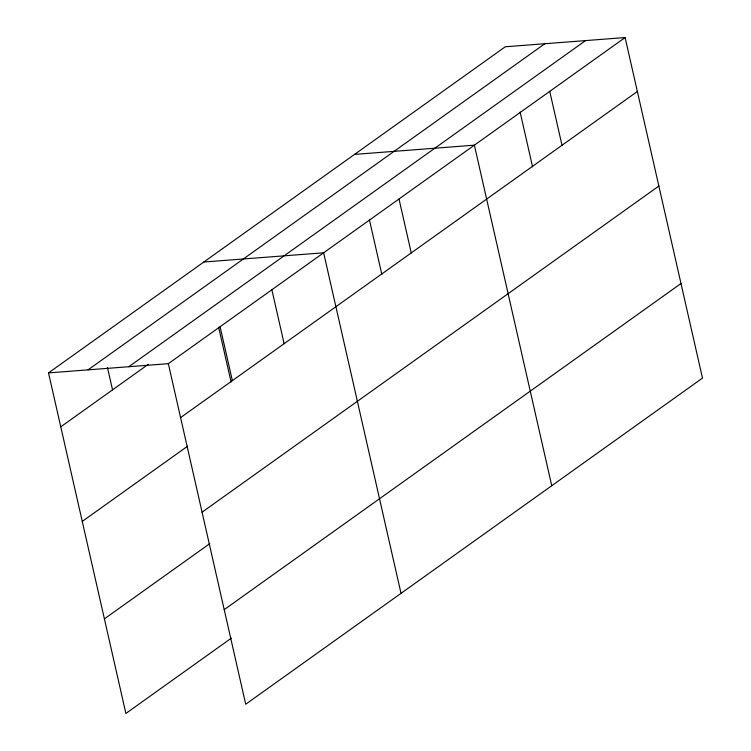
<?xml version="1.0" encoding="UTF-8"?>
<svg xmlns="http://www.w3.org/2000/svg" width="751" height="751" viewBox="0 0 751 751"><rect width="100%" height="100%" fill="white"/><g stroke="black" fill="none" stroke-linecap="round" stroke-linejoin="round"><path stroke-width="1.13" d="M231.308 638.181L125.886 713.45L48.515 372.9L505.292 46.769L625.114 37.55L702.485 378.1L245.708 704.231L168.337 363.681L625.114 37.55M88.055 369.858L544.832 43.727M128.796 366.723L585.573 40.592M60.765 426.831L148.304 364.329M180.587 417.603L637.364 91.481M82.253 521.41L187.675 446.15M202.075 512.191L658.852 186.06M104.398 618.862L209.811 543.602M224.22 609.643L680.997 283.512M354.556 154.396L474.379 145.168L551.75 485.719M203.821 262.015L323.643 252.796L401.015 593.346M48.515 372.9L168.337 363.681M549.741 91.359L562.001 145.29M520.133 112.096L532.562 166.797M399.006 198.987L411.257 252.909M369.398 219.714L381.827 274.415M271.871 289.755L284.122 343.686M220.099 326.723L232.359 380.644M218.663 327.342L231.092 382.043M107.431 367.399L112.537 389.863"/></g></svg>
